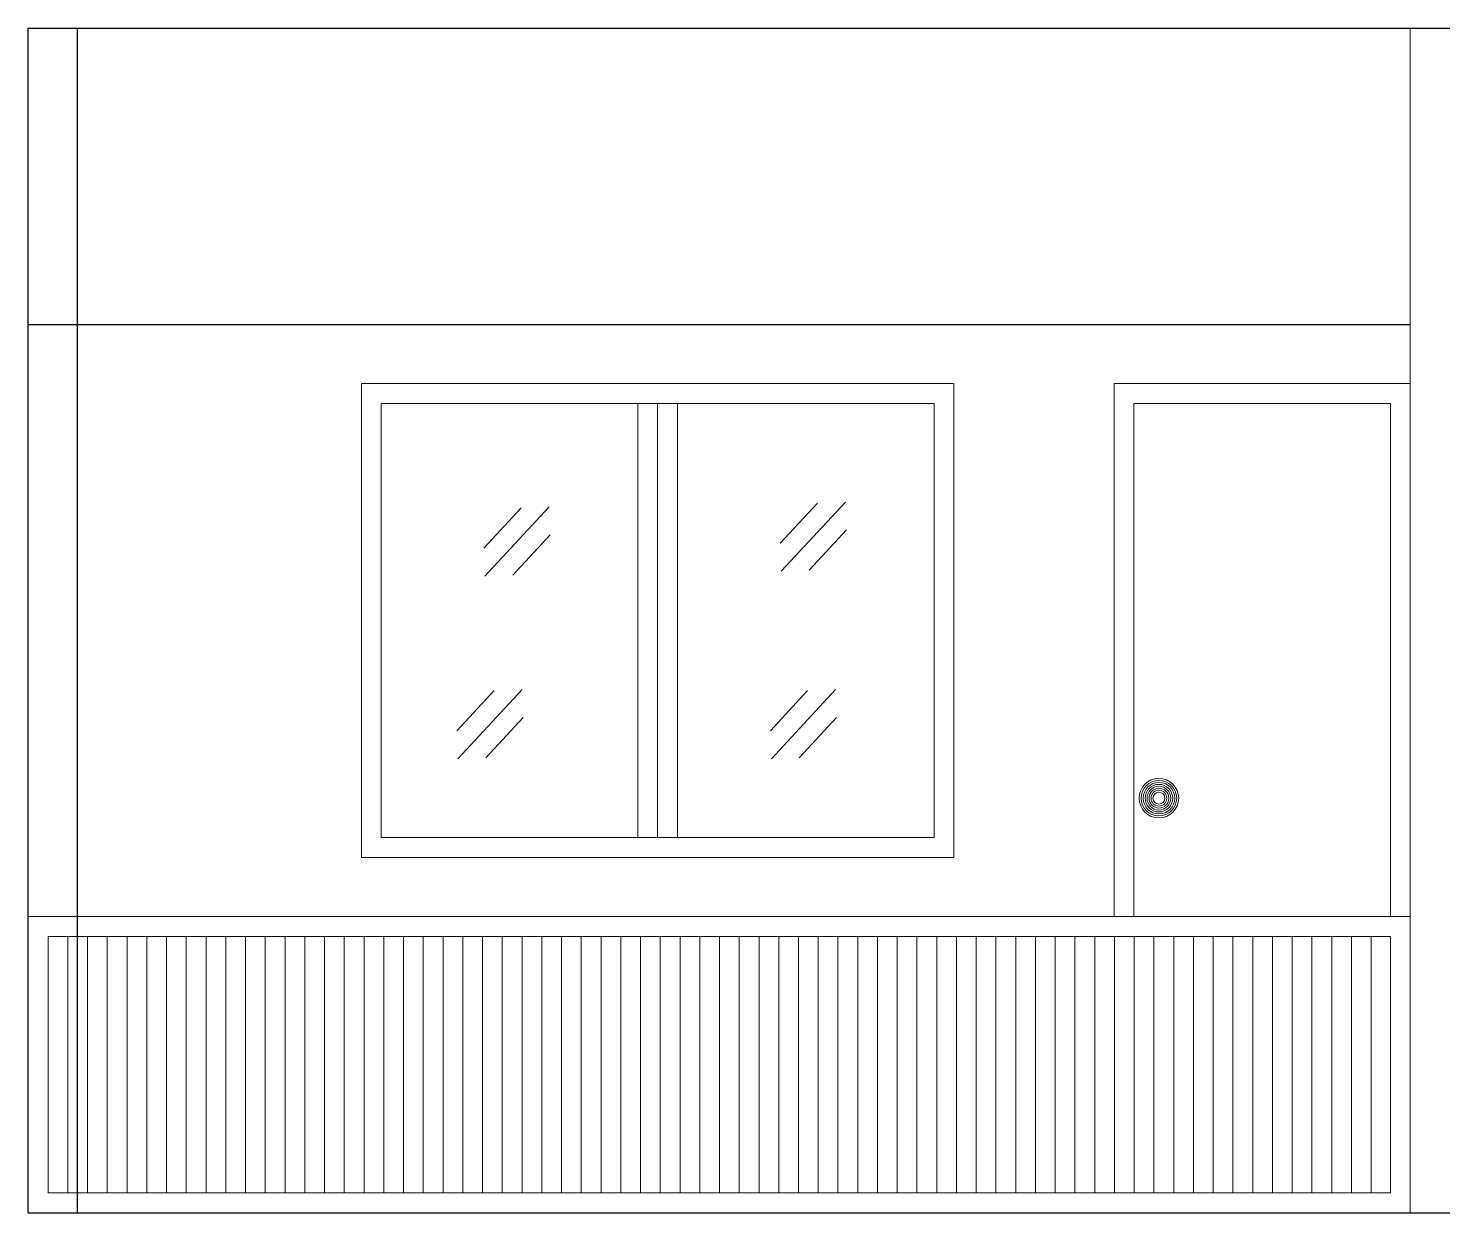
# Model space of a CAD drawing. Header units: inches. Extents: x -100787 to 3653, y -96809 to -8632.
# Drawn here: x -77578 to -77434.8, y -92508.5 to -92388.5 of the extents above; entities that cross this region are included whole.
import ezdxf

# ---------------------------------------------------------------- set-up
doc = ezdxf.new("R2010")
doc.units = ezdxf.units.IN
doc.header["$MEASUREMENT"] = 0
doc.layers.add('Rod', color=1, linetype='Continuous')
doc.layers.add('VER', color=2, linetype='Continuous', lineweight=20)

msp = doc.modelspace()

# ---------------------------------------------------------------- linework, layer by layer
at = {"layer": 'Rod'}
for p, q in [((-77578, -92508.5), (-77578, -92388.5)), ((-77578, -92388.5), (-77242, -92388.5)), ((-77573, -92508.5), (-77573, -92388.5)), ((-77578, -92418.5), (-77438.04, -92418.5)), ((-77578, -92508.5), (-77242, -92508.5))]:
    msp.add_line(p, q, dxfattribs=at)
at = {"layer": 'VER'}
for p, q in [((-77438.04, -92424.5), (-77438.04, -92388.5)), ((-77516.27, -92426.5), (-77516.27, -92470.5)), ((-77514.27, -92426.5), (-77514.27, -92470.5)), ((-77512.27, -92426.5), (-77512.27, -92470.5)), ((-77525.25, -92437), (-77531.75, -92444)), ((-77498.08, -92436.6), (-77501.85, -92440.67)), ((-77495.25, -92436.5), (-77501.75, -92443.5)), ((-77528.08, -92437.1), (-77531.85, -92441.17)), ((-77525.15, -92439.83), (-77528.92, -92443.9)), ((-77495.15, -92439.33), (-77498.92, -92443.4)), ((-77530.83, -92455.6), (-77534.6, -92459.67)), ((-77528, -92455.5), (-77534.5, -92462.5)), ((-77499.08, -92455.6), (-77502.85, -92459.67)), ((-77496.25, -92455.5), (-77502.75, -92462.5)), ((-77527.9, -92458.33), (-77531.67, -92462.4)), ((-77496.15, -92458.33), (-77499.92, -92462.4)), ((-77576, -92480.5), (-77576, -92506.5)), ((-77574, -92480.5), (-77574, -92506.5)), ((-77572, -92480.5), (-77572, -92506.5)), ((-77570, -92480.5), (-77570, -92506.5)), ((-77568, -92480.5), (-77568, -92506.5)), ((-77566, -92480.5), (-77566, -92506.5)), ((-77564, -92480.5), (-77564, -92506.5)), ((-77562, -92480.5), (-77562, -92506.5)), ((-77560, -92480.5), (-77560, -92506.5)), ((-77558, -92480.5), (-77558, -92506.5)), ((-77556, -92480.5), (-77556, -92506.5)), ((-77554, -92480.5), (-77554, -92506.5)), ((-77552, -92480.5), (-77552, -92506.5)), ((-77550, -92480.5), (-77550, -92506.5)), ((-77548, -92480.5), (-77548, -92506.5)), ((-77546, -92480.5), (-77546, -92506.5)), ((-77544, -92480.5), (-77544, -92506.5)), ((-77542, -92480.5), (-77542, -92506.5)), ((-77540, -92480.5), (-77540, -92506.5)), ((-77538, -92480.5), (-77538, -92506.5)), ((-77536, -92480.5), (-77536, -92506.5)), ((-77534, -92480.5), (-77534, -92506.5)), ((-77532, -92480.5), (-77532, -92506.5)), ((-77530, -92480.5), (-77530, -92506.5)), ((-77528, -92480.5), (-77528, -92506.5)), ((-77526, -92480.5), (-77526, -92506.5)), ((-77524, -92480.5), (-77524, -92506.5)), ((-77522, -92480.5), (-77522, -92506.5)), ((-77520, -92480.5), (-77520, -92506.5)), ((-77518, -92480.5), (-77518, -92506.5)), ((-77516, -92480.5), (-77516, -92506.5)), ((-77514, -92480.5), (-77514, -92506.5)), ((-77512, -92480.5), (-77512, -92506.5)), ((-77510, -92480.5), (-77510, -92506.5)), ((-77508, -92480.5), (-77508, -92506.5)), ((-77506, -92480.5), (-77506, -92506.5)), ((-77504, -92480.5), (-77504, -92506.5)), ((-77502, -92480.5), (-77502, -92506.5)), ((-77500, -92480.5), (-77500, -92506.5)), ((-77498, -92480.5), (-77498, -92506.5)), ((-77496, -92480.5), (-77496, -92506.5)), ((-77494, -92480.5), (-77494, -92506.5)), ((-77492, -92480.5), (-77492, -92506.5)), ((-77490, -92480.5), (-77490, -92506.5)), ((-77488, -92480.5), (-77488, -92506.5)), ((-77486, -92480.5), (-77486, -92506.5)), ((-77484, -92480.5), (-77484, -92506.5)), ((-77482, -92480.5), (-77482, -92506.5)), ((-77480, -92480.5), (-77480, -92506.5)), ((-77478, -92480.5), (-77478, -92506.5)), ((-77476, -92480.5), (-77476, -92506.5)), ((-77474, -92480.5), (-77474, -92506.5)), ((-77472, -92480.5), (-77472, -92506.5)), ((-77470, -92480.5), (-77470, -92506.5)), ((-77468, -92480.5), (-77468, -92506.5)), ((-77466, -92480.5), (-77466, -92506.5)), ((-77464, -92480.5), (-77464, -92506.5)), ((-77462, -92480.5), (-77462, -92506.5)), ((-77460, -92480.5), (-77460, -92506.5)), ((-77458, -92480.5), (-77458, -92506.5)), ((-77458, -92480.5), (-77458, -92506.5)), ((-77456, -92480.5), (-77456, -92506.5)), ((-77456, -92480.5), (-77456, -92506.5)), ((-77454, -92480.5), (-77454, -92506.5)), ((-77454, -92480.5), (-77454, -92506.5)), ((-77452, -92480.5), (-77452, -92506.5)), ((-77452, -92480.5), (-77452, -92506.5)), ((-77450, -92480.5), (-77450, -92506.5)), ((-77450, -92480.5), (-77450, -92506.5)), ((-77448, -92480.5), (-77448, -92506.5)), ((-77448, -92480.5), (-77448, -92506.5)), ((-77446, -92480.5), (-77446, -92506.5)), ((-77444, -92480.5), (-77444, -92506.5)), ((-77442, -92480.5), (-77442, -92506.5))]:
    msp.add_line(p, q, dxfattribs=at)
for points in [[(-77544.27, -92424.5), (-77484.27, -92424.5), (-77484.27, -92472.5), (-77544.27, -92472.5)], [(-77542.27, -92426.5), (-77486.27, -92426.5), (-77486.27, -92470.5), (-77542.27, -92470.5)], [(-77578, -92478.5), (-77438.04, -92478.5), (-77438.04, -92508.5), (-77578, -92508.5)], [(-77576, -92480.5), (-77440.04, -92480.5), (-77440.04, -92506.5), (-77576, -92506.5)]]:
    msp.add_lwpolyline(points, close=True, dxfattribs=at)
for points in [[(-77438.04, -92478.5), (-77438.04, -92424.5), (-77468.04, -92424.5), (-77468.04, -92478.5)], [(-77440.04, -92478.5), (-77440.04, -92426.5), (-77466.04, -92426.5), (-77466.04, -92478.5)]]:
    msp.add_lwpolyline(points, dxfattribs=at)
for radius in [2, 2, 1.8, 1.6, 1.4, 1.2, 1, 0.8, 0.8, 0.6]:
    msp.add_circle((-77463.5, -92466.5), radius, dxfattribs=at)

doc.saveas('drawing.dxf')
